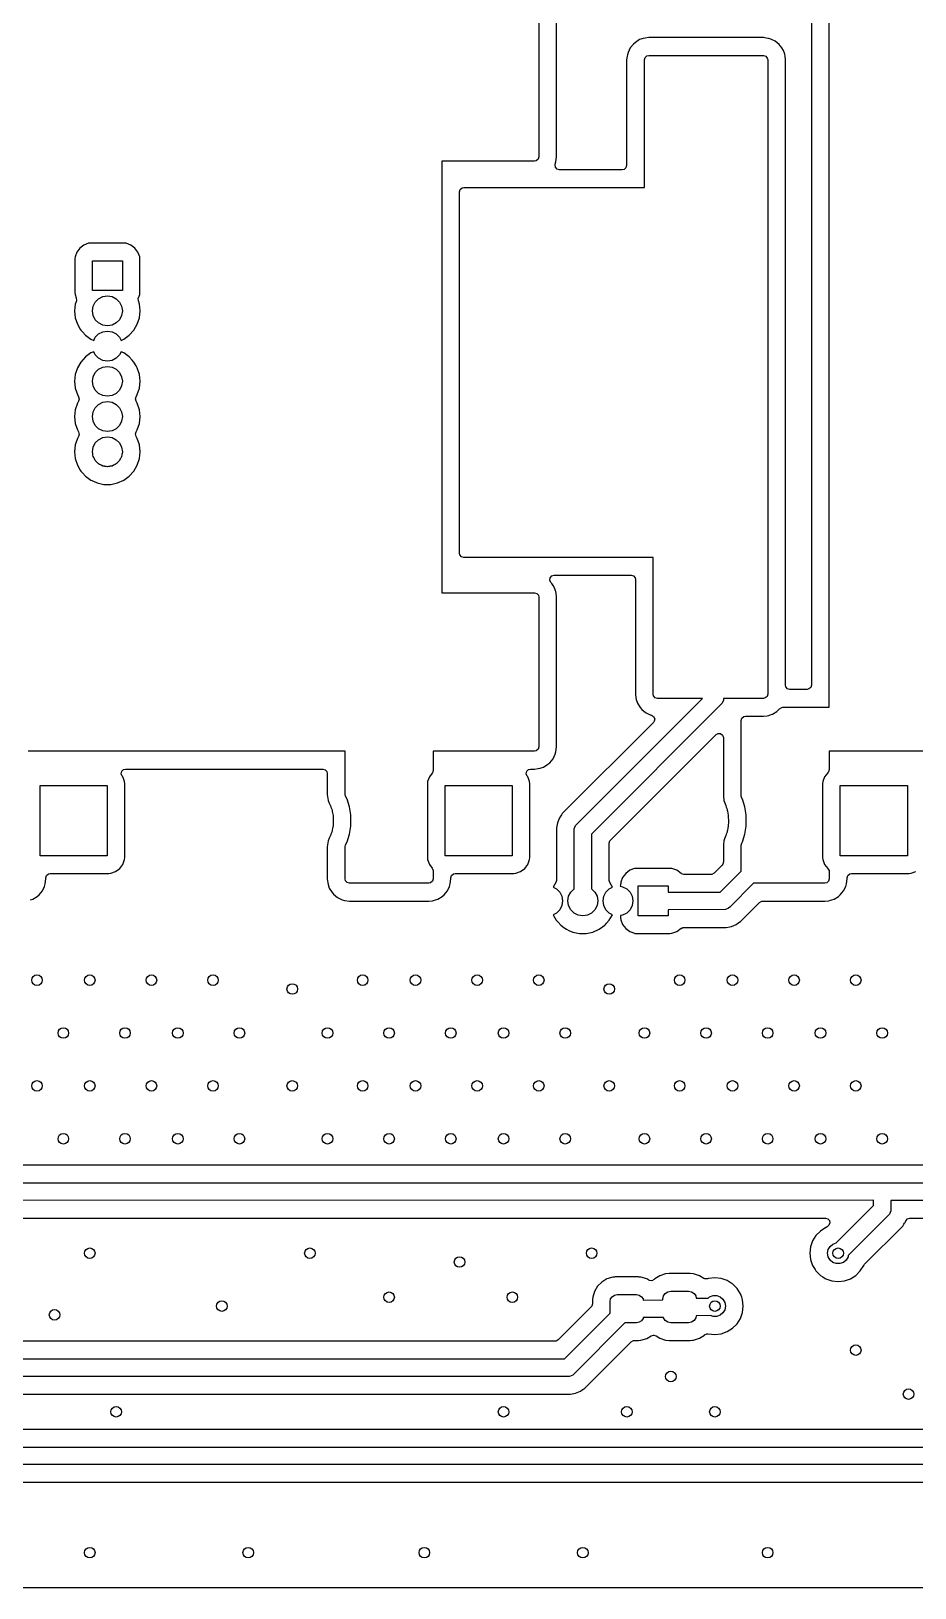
# Model space of a CAD drawing. Extents: x 195 to 321, y -209 to -140.
# Drawn here: x 218.33 to 243.43, y -208.75 to -164.56 of the extents above; entities that cross this region are included whole.
import ezdxf

# ---------------------------------------------------------------- set-up
doc = ezdxf.new("R2010")
doc.units = 0
doc.layers.add('BLACK', color=7, linetype='CONTINUOUS')

msp = doc.modelspace()

# ---------------------------------------------------------------- linework, layer by layer
at = {"layer": 'BLACK', "linetype": 'CONTINUOUS'}
for p, q in [((232.75, -160.624), (232.75, -168.126)), ((233.2555, -168.126), (233.2555, -160.624)), ((241, -176.5), (241, -163.002014)), ((240.4945, -163.717618), (240.4945, -183.1205)), ((235.612496, -164.801386), (235.491462, -164.879171)), ((235.612502, -164.801383), (235.612496, -164.801386)), ((235.715027, -164.76726), (235.612502, -164.801383)), ((235.766537, -164.756054), (235.715027, -164.76726)), ((235.766549, -164.756052), (235.766537, -164.756054)), ((235.87399, -164.744501), (235.766549, -164.756052)), ((235.873991, -164.7445), (235.87399, -164.744501)), ((235.874, -164.7445), (235.873991, -164.7445)), ((239.126, -164.7445), (235.874, -164.7445)), ((239.206347, -164.756052), (239.126, -164.7445)), ((239.268417, -164.764976), (239.206347, -164.756052)), ((239.268422, -164.764977), (239.268417, -164.764976)), ((239.335459, -164.784662), (239.26842, -164.764977)), ((239.26842, -164.764977), (239.268422, -164.764977)), ((239.33546, -164.784662), (239.335459, -164.784662)), ((239.335465, -164.784664), (239.33546, -164.784662)), ((239.466331, -164.84443), (239.335465, -164.784664)), ((235.259949, -165.266549), (235.244502, -165.37399)), ((235.264976, -165.231582), (235.259949, -165.266549)), ((235.284664, -165.164534), (235.264976, -165.231582)), ((235.34443, -165.033668), (235.284664, -165.164534)), ((235.344433, -165.033664), (235.34443, -165.033668)), ((235.438659, -164.924923), (235.344433, -165.033664)), ((235.491451, -164.879179), (235.438659, -164.924923)), ((235.491462, -164.879171), (235.491451, -164.879179)), ((235.769685, -165.306961), (235.822489, -165.261206)), ((235.822489, -165.261206), (235.874, -165.25)), ((235.874, -165.25), (239.126, -165.25)), ((239.126, -165.25), (239.193039, -165.269685)), ((239.193039, -165.269685), (239.238794, -165.322489)), ((239.466333, -164.844431), (239.466331, -164.84443)), ((239.466336, -164.844433), (239.466333, -164.844431)), ((239.57507, -164.938653), (239.466336, -164.844433)), ((239.575072, -164.938656), (239.57507, -164.938653)), ((239.575076, -164.938659), (239.575072, -164.938656)), ((239.606405, -164.974815), (239.575076, -164.938659)), ((239.620825, -164.991457), (239.606405, -164.974815)), ((239.648593, -165.034664), (239.620825, -164.991457)), ((239.698613, -165.112496), (239.648593, -165.034664)), ((239.698616, -165.112502), (239.698613, -165.112496)), ((239.723961, -165.188653), (239.698616, -165.112502)), ((239.732741, -165.215033), (239.723961, -165.188653)), ((239.743947, -165.266544), (239.732741, -165.215033)), ((239.7555, -165.374), (239.743947, -165.266544)), ((235.244502, -165.37399), (235.2445, -165.374001)), ((235.2445, -165.374001), (235.2445, -168.3705)), ((235.75, -165.374), (235.769685, -165.306961)), ((235.75, -169), (235.75, -165.374)), ((239.238794, -165.322489), (239.25, -165.374)), ((239.25, -165.374), (239.25, -183.376)), ((239.7555, -165.37401), (239.7555, -165.374)), ((239.7555, -183.1205), (239.7555, -165.37401)), ((232.626, -168.25), (230, -168.25)), ((230, -168.25), (230, -180.5)), ((232.677511, -168.238794), (232.626, -168.25)), ((232.730315, -168.193039), (232.677511, -168.238794)), ((232.75, -168.126), (232.730315, -168.193039)), ((233.211546, -168.352853), (233.215307, -168.335564)), ((233.22149, -168.422011), (233.211546, -168.352853)), ((233.215307, -168.335564), (233.235023, -168.268419)), ((233.235023, -168.268419), (233.235024, -168.268416)), ((233.235024, -168.268416), (233.2555, -168.126)), ((233.267245, -168.474815), (233.22149, -168.422011)), ((233.334284, -168.4945), (233.267245, -168.474815)), ((235.1205, -168.4945), (233.334284, -168.4945)), ((235.172011, -168.483294), (235.1205, -168.4945)), ((235.224815, -168.437539), (235.172011, -168.483294)), ((235.2445, -168.3705), (235.224815, -168.437539)), ((230.5, -169.124), (230.519685, -169.056961)), ((230.5, -179.376), (230.5, -169.124)), ((230.519685, -169.056961), (230.572489, -169.011206)), ((230.572489, -169.011206), (230.624, -169)), ((230.624, -169), (235.75, -169)), ((219.580908, -170.967517), (219.574501, -171.027116)), ((219.631202, -170.832671), (219.580908, -170.967517)), ((219.631206, -170.832664), (219.631202, -170.832671)), ((219.717452, -170.717455), (219.631206, -170.832664)), ((219.717455, -170.717452), (219.717452, -170.717455)), ((219.832664, -170.631206), (219.717455, -170.717452)), ((219.832671, -170.631202), (219.832664, -170.631206)), ((219.967516, -170.580908), (219.832671, -170.631202)), ((220.027123, -170.574501), (219.967516, -170.580908)), ((220.027129, -170.5745), (220.027123, -170.574501)), ((220.972864, -170.5745), (220.027129, -170.5745)), ((220.972873, -170.5745), (220.972864, -170.5745)), ((220.972881, -170.5745), (220.972873, -170.5745)), ((220.972883, -170.574501), (220.972881, -170.5745)), ((221.032483, -170.580908), (220.972883, -170.574501)), ((221.167328, -170.631202), (221.032482, -170.580908)), ((221.032482, -170.580908), (221.032483, -170.580908)), ((221.167335, -170.631206), (221.167328, -170.631202)), ((221.282544, -170.717452), (221.167335, -170.631206)), ((221.282547, -170.717455), (221.282544, -170.717452)), ((221.368793, -170.832664), (221.282547, -170.717455)), ((221.368795, -170.832668), (221.368793, -170.832664)), ((221.368796, -170.832669), (221.368795, -170.832668)), ((221.419091, -170.967517), (221.368796, -170.832669)), ((221.425499, -171.027128), (221.419091, -170.967517)), ((219.574501, -171.027123), (219.5745, -171.027135)), ((219.5745, -171.027135), (219.5745, -171.97287)), ((219.574501, -171.027116), (219.574501, -171.027123)), ((220.075, -171.925), (220.075, -171.075)), ((220.075, -171.075), (220.925, -171.075)), ((220.925, -171.075), (220.925, -171.925)), ((221.4255, -171.972873), (221.425499, -171.027128)), ((219.589738, -172.306516), (219.569402, -172.5)), ((219.5745, -171.97287), (219.574501, -171.972876)), ((219.574501, -171.972876), (219.580908, -172.032483)), ((219.580908, -172.032483), (219.618099, -172.132195)), ((219.58974, -172.306511), (219.589738, -172.306516)), ((219.619848, -172.213845), (219.58974, -172.306511)), ((219.618099, -172.132195), (219.623083, -172.201887)), ((219.623083, -172.201887), (219.619848, -172.213845)), ((220.925, -171.925), (220.075, -171.925)), ((220.095801, -172.368668), (220.156168, -172.250191)), ((220.156168, -172.250191), (220.250191, -172.156168)), ((220.250191, -172.156168), (220.368668, -172.095801)), ((220.368668, -172.095801), (220.5, -172.075)), ((220.5, -172.075), (220.631332, -172.095801)), ((220.631332, -172.095801), (220.749809, -172.156168)), ((220.749809, -172.156168), (220.843832, -172.250191)), ((220.843832, -172.250191), (220.904199, -172.368668)), ((221.378156, -172.144006), (221.381895, -172.13221)), ((221.38015, -172.213844), (221.378156, -172.144006)), ((221.410262, -172.306518), (221.38015, -172.213844)), ((221.381895, -172.13221), (221.419091, -172.032483)), ((221.430598, -172.5), (221.410262, -172.306518)), ((221.419091, -172.032483), (221.4255, -171.972873)), ((219.569402, -172.5), (219.589738, -172.693483)), ((219.589738, -172.693483), (219.649856, -172.87851)), ((220.075, -172.5), (220.095801, -172.368668)), ((220.095801, -172.631332), (220.075, -172.5)), ((220.156168, -172.749809), (220.095801, -172.631332)), ((220.250191, -172.843832), (220.156168, -172.749809)), ((220.843832, -172.749809), (220.749809, -172.843832)), ((220.904199, -172.631332), (220.843832, -172.749809)), ((220.904199, -172.368668), (220.925, -172.5)), ((220.925, -172.5), (220.904199, -172.631332)), ((221.350144, -172.878508), (221.410262, -172.693482)), ((221.410262, -172.693482), (221.430598, -172.5)), ((219.649856, -172.87851), (219.649857, -172.878511)), ((219.649857, -172.878511), (219.730159, -173.017597)), ((219.730159, -173.017597), (219.74713, -173.046992)), ((219.74713, -173.046992), (219.792476, -173.097354)), ((219.792476, -173.097354), (219.877302, -173.191564)), ((219.877302, -173.191564), (219.877305, -173.191566)), ((219.877305, -173.191566), (219.877308, -173.191569)), ((219.877308, -173.191569), (219.995352, -173.277333)), ((220.156168, -173.250191), (220.250191, -173.156168)), ((220.368668, -172.904199), (220.250191, -172.843832)), ((220.250191, -173.156168), (220.368668, -173.095801)), ((220.5, -172.925), (220.368668, -172.904199)), ((220.368668, -173.095801), (220.5, -173.075)), ((220.631332, -172.904199), (220.5, -172.925)), ((220.5, -173.075), (220.631332, -173.095801)), ((220.749809, -172.843832), (220.631332, -172.904199)), ((220.631332, -173.095801), (220.749809, -173.156168)), ((220.749809, -173.156168), (220.843832, -173.250191)), ((220.965299, -173.305922), (221.122692, -173.191569)), ((221.122692, -173.191569), (221.25287, -173.046992)), ((221.25287, -173.046992), (221.350144, -172.878508)), ((219.995352, -173.277333), (220.034702, -173.305923)), ((220.034702, -173.305923), (220.110562, -173.339697)), ((220.110561, -173.660301), (220.034702, -173.694076)), ((220.156168, -173.749809), (220.110561, -173.660301)), ((220.110562, -173.339697), (220.156168, -173.250191)), ((220.843832, -173.250191), (220.889437, -173.339697)), ((220.889437, -173.660302), (220.843832, -173.749809)), ((220.889437, -173.339697), (220.965299, -173.305922)), ((220.965299, -173.694078), (220.889437, -173.660302)), ((219.747129, -173.953009), (219.649857, -174.121488)), ((219.877302, -173.808435), (219.747129, -173.953009)), ((219.877305, -173.808433), (219.877302, -173.808435)), ((220.034702, -173.694076), (219.877305, -173.808433)), ((220.250191, -173.843832), (220.156168, -173.749809)), ((220.368668, -173.904199), (220.250191, -173.843832)), ((220.250191, -174.156168), (220.368668, -174.095801)), ((220.5, -173.925), (220.368668, -173.904199)), ((220.368668, -174.095801), (220.5, -174.075)), ((220.631332, -173.904199), (220.5, -173.925)), ((220.5, -174.075), (220.631332, -174.095801)), ((220.749809, -173.843832), (220.631332, -173.904199)), ((220.631332, -174.095801), (220.749809, -174.156168)), ((220.843832, -173.749809), (220.749809, -173.843832)), ((221.122692, -173.808431), (220.965299, -173.694078)), ((221.122693, -173.808432), (221.122692, -173.808431)), ((221.122694, -173.808433), (221.122693, -173.808432)), ((221.122697, -173.808435), (221.122694, -173.808433)), ((221.201882, -173.896381), (221.122697, -173.808435)), ((221.25287, -173.953008), (221.201882, -173.896381)), ((221.316202, -174.062703), (221.25287, -173.953008)), ((221.350142, -174.121488), (221.316202, -174.062703)), ((219.589738, -174.306516), (219.569402, -174.5)), ((219.569402, -174.5), (219.589738, -174.693483)), ((219.649856, -174.121489), (219.589738, -174.306516)), ((219.649857, -174.121488), (219.649856, -174.121489)), ((220.075, -174.5), (220.095801, -174.368668)), ((220.095801, -174.631332), (220.075, -174.5)), ((220.095801, -174.368668), (220.156168, -174.250191)), ((220.156168, -174.250191), (220.250191, -174.156168)), ((220.749809, -174.156168), (220.843832, -174.250191)), ((220.843832, -174.250191), (220.904199, -174.368668)), ((220.904199, -174.368668), (220.925, -174.5)), ((220.925, -174.5), (220.904199, -174.631332)), ((221.350143, -174.121489), (221.350142, -174.121488)), ((221.350143, -174.121491), (221.350143, -174.121489)), ((221.350144, -174.121492), (221.350143, -174.121491)), ((221.410262, -174.306518), (221.350144, -174.121492)), ((221.430598, -174.5), (221.410262, -174.306518)), ((221.410262, -174.693482), (221.430598, -174.5)), ((219.589738, -174.693483), (219.649856, -174.87851)), ((219.649856, -174.87851), (219.649857, -174.878511)), ((219.649857, -174.878511), (219.684203, -174.938)), ((219.684203, -174.938), (219.700676, -175.0059)), ((220.156168, -174.749809), (220.095801, -174.631332)), ((220.250191, -174.843832), (220.156168, -174.749809)), ((220.368668, -174.904199), (220.250191, -174.843832)), ((220.5, -174.925), (220.368668, -174.904199)), ((220.631332, -174.904199), (220.5, -174.925)), ((220.749809, -174.843832), (220.631332, -174.904199)), ((220.843832, -174.749809), (220.749809, -174.843832)), ((220.904199, -174.631332), (220.843832, -174.749809)), ((221.299322, -174.994101), (221.315796, -174.938)), ((221.315796, -174.938), (221.350144, -174.878508)), ((221.350144, -174.878508), (221.410262, -174.693482)), ((219.589738, -175.306516), (219.569402, -175.5)), ((219.649856, -175.121489), (219.589738, -175.306516)), ((219.649857, -175.121488), (219.649856, -175.121489)), ((219.684203, -175.062), (219.649857, -175.121488)), ((219.700676, -175.0059), (219.684203, -175.062)), ((220.075, -175.5), (220.095801, -175.368668)), ((220.095801, -175.368668), (220.156168, -175.250191)), ((220.156168, -175.250191), (220.250191, -175.156168)), ((220.250191, -175.156168), (220.368668, -175.095801)), ((220.368668, -175.095801), (220.5, -175.075)), ((220.5, -175.075), (220.631332, -175.095801)), ((220.631332, -175.095801), (220.749809, -175.156168)), ((220.749809, -175.156168), (220.843832, -175.250191)), ((220.843832, -175.250191), (220.904199, -175.368668)), ((220.904199, -175.368668), (220.925, -175.5)), ((221.315795, -175.061999), (221.299322, -174.994101)), ((221.350144, -175.121492), (221.315795, -175.061999)), ((221.410262, -175.306518), (221.350144, -175.121492)), ((221.430598, -175.5), (221.410262, -175.306518)), ((219.569402, -175.5), (219.589738, -175.693483)), ((219.589738, -175.693483), (219.649856, -175.87851)), ((220.095801, -175.631332), (220.075, -175.5)), ((220.156168, -175.749809), (220.095801, -175.631332)), ((220.250191, -175.843832), (220.156168, -175.749809)), ((220.368668, -175.904199), (220.250191, -175.843832)), ((220.749809, -175.843832), (220.631332, -175.904199)), ((220.843832, -175.749809), (220.749809, -175.843832)), ((220.904199, -175.631332), (220.843832, -175.749809)), ((220.925, -175.5), (220.904199, -175.631332)), ((221.350144, -175.878508), (221.410262, -175.693482)), ((221.410262, -175.693482), (221.430598, -175.5)), ((219.589738, -176.306516), (219.569402, -176.5)), ((219.649856, -176.121489), (219.589738, -176.306516)), ((219.649856, -175.87851), (219.649857, -175.878511)), ((219.649857, -176.121488), (219.649856, -176.121489)), ((219.649857, -175.878511), (219.684203, -175.938)), ((219.684203, -176.062), (219.649857, -176.121488)), ((219.684203, -175.938), (219.700676, -176.0059)), ((219.700676, -176.0059), (219.684203, -176.062)), ((220.095801, -176.368668), (220.156168, -176.250191)), ((220.156168, -176.250191), (220.250191, -176.156168)), ((220.250191, -176.156168), (220.368668, -176.095801)), ((220.5, -175.925), (220.368668, -175.904199)), ((220.368668, -176.095801), (220.5, -176.075)), ((220.631332, -175.904199), (220.5, -175.925)), ((220.5, -176.075), (220.631332, -176.095801)), ((220.631332, -176.095801), (220.749809, -176.156168)), ((220.749809, -176.156168), (220.843832, -176.250191)), ((220.843832, -176.250191), (220.904199, -176.368668)), ((221.299322, -175.994101), (221.315796, -175.938)), ((221.315795, -176.061999), (221.299322, -175.994101)), ((221.350144, -176.121492), (221.315795, -176.061999)), ((221.315796, -175.938), (221.350144, -175.878508)), ((221.410262, -176.306518), (221.350144, -176.121492)), ((221.430598, -176.5), (221.410262, -176.306518)), ((219.569402, -176.5), (219.589738, -176.693483)), ((219.589738, -176.693483), (219.649856, -176.87851)), ((220.075, -176.5), (220.095801, -176.368668)), ((220.082984, -176.550414), (220.075, -176.5)), ((220.085553, -176.574847), (220.082984, -176.550414)), ((220.09066, -176.598877), (220.085553, -176.574847)), ((220.095801, -176.631332), (220.09066, -176.598877)), ((220.110717, -176.660606), (220.095801, -176.631332)), ((220.120715, -176.683061), (220.110717, -176.660606)), ((220.133, -176.70434), (220.120715, -176.683061)), ((220.156168, -176.749809), (220.133, -176.70434)), ((220.192257, -176.785898), (220.156168, -176.749809)), ((220.843832, -176.749809), (220.807723, -176.785917)), ((220.867014, -176.704311), (220.843832, -176.749809)), ((220.879283, -176.683061), (220.867014, -176.704311)), ((220.889263, -176.660644), (220.879283, -176.683061)), ((220.904199, -176.631332), (220.889263, -176.660644)), ((220.904199, -176.368668), (220.925, -176.5)), ((220.909346, -176.598829), (220.904199, -176.631332)), ((220.914446, -176.574842), (220.909346, -176.598829)), ((220.91701, -176.550444), (220.914446, -176.574842)), ((220.925, -176.5), (220.91701, -176.550444)), ((221.350144, -176.878508), (221.410262, -176.693482)), ((221.410262, -176.693482), (221.430598, -176.5)), ((241, -183.75), (241, -176.5)), ((219.649856, -176.87851), (219.649857, -176.878511)), ((219.649857, -176.878511), (219.730159, -177.017597)), ((219.730159, -177.017597), (219.74713, -177.046992)), ((219.74713, -177.046992), (219.792476, -177.097354)), ((219.792476, -177.097354), (219.877302, -177.191564)), ((219.877302, -177.191564), (219.877305, -177.191566)), ((219.877305, -177.191566), (219.877308, -177.191569)), ((219.877308, -177.191569), (219.995352, -177.277333)), ((220.208699, -176.804159), (220.192257, -176.785898)), ((220.226961, -176.820602), (220.208699, -176.804159)), ((220.250191, -176.843832), (220.226961, -176.820602)), ((220.279474, -176.858752), (220.250191, -176.843832)), ((220.300748, -176.871035), (220.279474, -176.858752)), ((220.32319, -176.881027), (220.300748, -176.871035)), ((220.368668, -176.904199), (220.32319, -176.881027)), ((220.419104, -176.912187), (220.368668, -176.904199)), ((220.431292, -176.914778), (220.419104, -176.912187)), ((220.44311, -176.91729), (220.431292, -176.914778)), ((220.467524, -176.919856), (220.44311, -176.91729)), ((220.5, -176.925), (220.467524, -176.919856)), ((220.532477, -176.919855), (220.5, -176.925)), ((220.556887, -176.91729), (220.532477, -176.919855)), ((220.580871, -176.912191), (220.556887, -176.91729)), ((220.631332, -176.904199), (220.580871, -176.912191)), ((220.676836, -176.881013), (220.631332, -176.904199)), ((220.699247, -176.871036), (220.676836, -176.881013)), ((220.720502, -176.858764), (220.699247, -176.871036)), ((220.749809, -176.843832), (220.720502, -176.858764)), ((220.773066, -176.820574), (220.749809, -176.843832)), ((220.791306, -176.804151), (220.773066, -176.820574)), ((220.807723, -176.785917), (220.791306, -176.804151)), ((220.965299, -177.305922), (221.122692, -177.191569)), ((221.122692, -177.191569), (221.25287, -177.046992)), ((221.25287, -177.046992), (221.350144, -176.878508)), ((219.995352, -177.277333), (220.034702, -177.305923)), ((220.034702, -177.305923), (220.102926, -177.336297)), ((220.102926, -177.336297), (220.212429, -177.385051)), ((220.212429, -177.385051), (220.402726, -177.4255)), ((220.402726, -177.4255), (220.597274, -177.4255)), ((220.597274, -177.4255), (220.787571, -177.385051)), ((220.787571, -177.385051), (220.965299, -177.305922)), ((230.511206, -179.427511), (230.5, -179.376)), ((230.556961, -179.480315), (230.511206, -179.427511)), ((230.624, -179.5), (230.556961, -179.480315)), ((236, -179.5), (230.624, -179.5)), ((236, -183.376), (236, -179.5)), ((233.065151, -180.147148), (233.075094, -180.077989)), ((233.094175, -180.210701), (233.065151, -180.147148)), ((233.075094, -180.077989), (233.120849, -180.025185)), ((233.120825, -180.241457), (233.094175, -180.210701)), ((233.158127, -180.2995), (233.120825, -180.241457)), ((233.120849, -180.025185), (233.187888, -180.0055)), ((233.187888, -180.0055), (235.3705, -180.0055)), ((235.3705, -180.0055), (235.437539, -180.025185)), ((235.437539, -180.025185), (235.483294, -180.077989)), ((235.483294, -180.077989), (235.4945, -180.1295)), ((235.4945, -180.1295), (235.4945, -183.376)), ((230, -180.5), (232.626, -180.5)), ((232.626, -180.5), (232.693039, -180.519685)), ((232.693039, -180.519685), (232.738794, -180.572489)), ((232.738794, -180.572489), (232.75, -180.624)), ((232.75, -180.624), (232.75, -184.876)), ((233.198613, -180.362496), (233.158127, -180.2995)), ((233.198616, -180.362502), (233.198613, -180.362496)), ((233.225225, -180.442452), (233.198616, -180.362502)), ((233.232741, -180.465033), (233.225225, -180.442452)), ((233.243947, -180.516544), (233.232741, -180.465033)), ((233.2555, -180.624), (233.243947, -180.516544)), ((233.2555, -184.876), (233.2555, -180.624)), ((235.4945, -183.376), (235.494501, -183.376009)), ((235.494501, -183.376009), (235.506052, -183.48345)), ((236.011206, -183.427511), (236, -183.376)), ((239.25, -183.376), (239.230315, -183.443039)), ((239.766706, -183.172011), (239.7555, -183.1205)), ((239.812461, -183.224815), (239.766706, -183.172011)), ((239.8795, -183.2445), (239.812461, -183.224815)), ((240.3705, -183.2445), (239.8795, -183.2445)), ((240.422011, -183.233294), (240.3705, -183.2445)), ((240.474815, -183.187539), (240.422011, -183.233294)), ((240.4945, -183.1205), (240.474815, -183.187539)), ((233.792689, -187.11055), (237.396762, -183.5)), ((237.957368, -183.639392), (234.245563, -187.357867)), ((235.506052, -183.48345), (235.506054, -183.483462)), ((235.506054, -183.483462), (235.51726, -183.534972)), ((235.51726, -183.534972), (235.551383, -183.637497)), ((235.551383, -183.637497), (235.551386, -183.637503)), ((235.551386, -183.637503), (235.629171, -183.758537)), ((235.629171, -183.758537), (235.629179, -183.758548)), ((235.629179, -183.758548), (235.674923, -183.81134)), ((235.674923, -183.81134), (235.674926, -183.811343)), ((235.674926, -183.811343), (235.67493, -183.811347)), ((235.67493, -183.811347), (235.783664, -183.905567)), ((236.056961, -183.480315), (236.011206, -183.427511)), ((236.124, -183.5), (236.056961, -183.480315)), ((237.396762, -183.5), (236.124, -183.5)), ((237.994697, -183.549272), (237.957368, -183.639392)), ((237.9995, -183.5005), (237.994697, -183.549262)), ((237.994697, -183.549262), (237.994697, -183.549272)), ((239.126, -183.5), (237.999499, -183.5)), ((237.999499, -183.5), (237.9995, -183.5005)), ((239.177511, -183.488794), (239.126, -183.5)), ((239.230315, -183.443039), (239.177511, -183.488794)), ((239.508543, -183.870825), (239.561347, -183.82507)), ((239.561347, -183.82507), (239.589313, -183.792795)), ((239.589313, -183.792795), (239.648092, -183.755022)), ((239.648092, -183.755022), (239.683025, -183.75)), ((239.683025, -183.75), (241, -183.75)), ((236.005434, -184.183197), (233.417047, -186.771584)), ((235.783664, -183.905567), (235.783667, -183.905568)), ((235.783667, -183.905568), (235.783668, -183.905569)), ((235.783668, -183.905569), (235.914537, -183.965337)), ((235.914537, -183.965337), (235.920817, -183.967181)), ((235.920817, -183.967181), (235.952688, -183.976539)), ((235.952688, -183.976539), (236.011466, -184.014314)), ((236.030547, -184.147028), (236.005434, -184.183197)), ((236.011466, -184.014314), (236.040491, -184.077869)), ((236.040491, -184.077869), (236.030547, -184.147028)), ((238.5, -184.1295), (238.519685, -184.062461)), ((238.5, -186.276489), (238.5, -184.1295)), ((238.519685, -184.062461), (238.572489, -184.016706)), ((238.572489, -184.016706), (238.624, -184.0055)), ((238.624, -184.0055), (239.12599, -184.0055)), ((239.12599, -184.0055), (239.126, -184.0055)), ((239.126, -184.0055), (239.233456, -183.993947)), ((239.233456, -183.993947), (239.284967, -183.982741)), ((239.284967, -183.982741), (239.319197, -183.971347)), ((239.319197, -183.971347), (239.387497, -183.948616)), ((239.387497, -183.948616), (239.387501, -183.948613)), ((239.387501, -183.948613), (239.387504, -183.948613)), ((239.387504, -183.948613), (239.508543, -183.870825)), ((234.786819, -187.524549), (237.782819, -184.528549)), ((237.782819, -184.528549), (237.844142, -184.495064)), ((237.844142, -184.495064), (237.913834, -184.500048)), ((237.913834, -184.500048), (237.969767, -184.54192)), ((237.969767, -184.54192), (237.994184, -184.607384)), ((237.994184, -184.607384), (237.9945, -184.61623)), ((237.9945, -184.61623), (237.9945, -186.276495)), ((227.25, -185), (218.25, -185)), ((227.25, -186.223989), (227.25, -185)), ((232.626, -185), (229.75, -185)), ((229.75, -185), (229.75, -185.544404)), ((232.677511, -184.988794), (232.626, -185)), ((232.730315, -184.943039), (232.677511, -184.988794)), ((232.75, -184.876), (232.730315, -184.943039)), ((233.155567, -185.216336), (233.215338, -185.085459)), ((233.215338, -185.085459), (233.235023, -185.01842)), ((233.235023, -185.01842), (233.235024, -185.018416)), ((233.235024, -185.018416), (233.2555, -184.876)), ((250, -185), (241, -185)), ((241, -185), (241, -185.515352)), ((220.894019, -185.638346), (220.908871, -185.570073)), ((220.908871, -185.570073), (220.958276, -185.520668)), ((220.958276, -185.520668), (221.017703, -185.5055)), ((221.017703, -185.5055), (226.6205, -185.5055)), ((226.6205, -185.5055), (226.687539, -185.525185)), ((226.687539, -185.525185), (226.733294, -185.577989)), ((226.733294, -185.577989), (226.7445, -185.6295)), ((229.75, -185.544404), (229.730315, -185.611443)), ((232.394019, -185.638346), (232.408871, -185.570073)), ((232.408871, -185.570073), (232.458276, -185.520668)), ((232.458276, -185.520668), (232.517703, -185.5055)), ((232.517703, -185.5055), (232.62599, -185.5055)), ((232.62599, -185.5055), (232.626, -185.5055)), ((232.626, -185.5055), (232.733456, -185.493947)), ((232.733456, -185.493947), (232.784967, -185.482741)), ((232.784967, -185.482741), (232.819197, -185.471347)), ((232.819197, -185.471347), (232.887497, -185.448616)), ((232.887497, -185.448616), (232.887501, -185.448613)), ((232.887501, -185.448613), (232.887504, -185.448613)), ((232.887504, -185.448613), (233.008543, -185.370825)), ((233.008543, -185.370825), (233.061347, -185.32507)), ((233.061347, -185.32507), (233.155567, -185.216336)), ((240.980315, -185.582391), (240.9588, -185.605502)), ((241, -185.515352), (240.980315, -185.582391)), ((218.5875, -187.97), (218.5875, -185.97)), ((218.5875, -185.97), (220.4925, -185.97)), ((220.4925, -185.97), (220.4925, -187.97)), ((220.918436, -185.703811), (220.894019, -185.638346)), ((220.936295, -185.727668), (220.918436, -185.703811)), ((220.936297, -185.727671), (220.936295, -185.727668)), ((220.954944, -185.777668), (220.936297, -185.727671)), ((220.986591, -185.862517), (220.954944, -185.777668)), ((220.992999, -185.922128), (220.986591, -185.862517)), ((220.993, -188.017873), (220.992999, -185.922128)), ((226.7445, -185.6295), (226.7445, -186.223995)), ((229.587001, -185.922116), (229.587, -185.922135)), ((229.587, -185.922135), (229.587, -188.01787)), ((229.593408, -185.862517), (229.587001, -185.922116)), ((229.643702, -185.727671), (229.593408, -185.862517)), ((229.643704, -185.727669), (229.643702, -185.727671)), ((229.725267, -185.618715), (229.643704, -185.727669)), ((229.730315, -185.611443), (229.725267, -185.618715)), ((230.0875, -187.97), (230.0875, -185.97)), ((230.0875, -185.97), (231.9925, -185.97)), ((231.9925, -185.97), (231.9925, -187.97)), ((232.418436, -185.703811), (232.394019, -185.638346)), ((232.436295, -185.727668), (232.418436, -185.703811)), ((232.436297, -185.727671), (232.436295, -185.727668)), ((232.454944, -185.777668), (232.436297, -185.727671)), ((232.486591, -185.862517), (232.454944, -185.777668)), ((232.492999, -185.922128), (232.486591, -185.862517)), ((232.493, -188.017873), (232.492999, -185.922128)), ((240.810251, -185.922116), (240.81025, -185.922135)), ((240.81025, -185.922135), (240.81025, -188.01787)), ((240.816658, -185.862517), (240.810251, -185.922116)), ((240.866952, -185.727671), (240.816658, -185.862517)), ((240.866956, -185.727664), (240.866952, -185.727671)), ((240.953201, -185.612457), (240.866956, -185.727664)), ((240.959478, -185.60618), (240.953201, -185.612457)), ((240.9588, -185.605502), (240.959478, -185.60618)), ((241.31075, -187.97), (241.31075, -185.97)), ((241.31075, -185.97), (243.21575, -185.97)), ((243.21575, -185.97), (243.21575, -187.97)), ((226.7445, -186.223995), (226.758466, -186.341993)), ((226.758466, -186.341993), (226.758467, -186.341996)), ((226.758467, -186.341996), (226.77107, -186.394493)), ((226.77107, -186.394493), (226.771982, -186.398289)), ((226.771982, -186.398289), (226.771983, -186.398293)), ((226.771983, -186.398293), (226.799351, -186.472479)), ((226.799351, -186.472479), (226.80003, -186.473495)), ((226.80003, -186.473495), (226.823521, -186.530208)), ((227.263515, -186.280283), (227.25, -186.223989)), ((227.306548, -186.364741), (227.263515, -186.280283)), ((227.306548, -186.364742), (227.306548, -186.364741)), ((227.377221, -186.58225), (227.306548, -186.364742)), ((237.9945, -186.276495), (238.008466, -186.394493)), ((238.008466, -186.394493), (238.021982, -186.450791)), ((238.021982, -186.450791), (238.056869, -186.545359)), ((238.513515, -186.332783), (238.5, -186.276489)), ((238.529798, -186.364741), (238.513515, -186.332783)), ((238.529798, -186.364742), (238.529798, -186.364741)), ((238.600471, -186.58225), (238.529798, -186.364742)), ((226.823521, -186.530208), (226.833652, -186.550091)), ((226.833652, -186.550091), (226.841098, -186.568068)), ((226.841098, -186.568068), (226.84799, -186.58928)), ((226.84799, -186.58928), (226.871486, -186.646004)), ((226.871486, -186.646004), (226.879482, -186.686205)), ((226.879482, -186.686205), (226.881152, -186.691344)), ((226.881152, -186.691344), (226.885694, -186.710261)), ((226.885694, -186.710261), (226.891272, -186.745482)), ((226.891272, -186.745482), (226.907913, -186.829139)), ((226.907913, -186.829139), (226.9125, -187.0175)), ((227.377221, -186.582251), (227.377221, -186.58225)), ((227.377222, -186.582255), (227.377221, -186.582251)), ((227.413, -186.808146), (227.377222, -186.582255)), ((227.413, -187.131854), (227.413, -186.808146)), ((233.334913, -186.894508), (233.278343, -187.031082)), ((233.39466, -186.805091), (233.334913, -186.894508)), ((233.417043, -186.771589), (233.39466, -186.80509)), ((233.39466, -186.80509), (233.39466, -186.805091)), ((233.417047, -186.771584), (233.417043, -186.771589)), ((238.056869, -186.545359), (238.058464, -186.549958)), ((238.058464, -186.549958), (238.071241, -186.589284)), ((238.071241, -186.589284), (238.094736, -186.646004)), ((238.094736, -186.646004), (238.102731, -186.6862)), ((238.102731, -186.6862), (238.104402, -186.691342)), ((238.104402, -186.691342), (238.108944, -186.710261)), ((238.108944, -186.710261), (238.114522, -186.74548)), ((238.114522, -186.74548), (238.131163, -186.829139)), ((238.131163, -186.829139), (238.13575, -187.0175)), ((238.600471, -186.582251), (238.600471, -186.58225)), ((238.600472, -186.582255), (238.600471, -186.582251)), ((238.63625, -186.808146), (238.600472, -186.582255)), ((238.63625, -187.131854), (238.63625, -186.808146)), ((226.847983, -187.350736), (226.841096, -187.371933)), ((226.871486, -187.293996), (226.847983, -187.350736)), ((226.879483, -187.253789), (226.871486, -187.293996)), ((226.881153, -187.248651), (226.879483, -187.253789)), ((226.885695, -187.229732), (226.881153, -187.248651)), ((226.891272, -187.194522), (226.885695, -187.229732)), ((226.907913, -187.110861), (226.891272, -187.194522)), ((226.9125, -187.0175), (226.907913, -187.110861)), ((227.306548, -187.575258), (227.377222, -187.357745)), ((227.377222, -187.357745), (227.413, -187.131854)), ((233.27834, -187.031092), (233.2495, -187.176079)), ((233.2495, -187.176079), (233.2495, -188.665677)), ((233.278343, -187.031082), (233.27834, -187.031092)), ((233.75, -187.25), (233.754804, -187.201227)), ((233.753879, -188.904288), (233.75, -187.25)), ((233.754804, -187.201227), (233.792133, -187.111107)), ((233.792133, -187.111107), (233.792689, -187.11055)), ((234.245563, -187.357867), (234.249193, -188.905854)), ((238.071239, -187.350722), (238.05846, -187.390053)), ((238.094736, -187.293996), (238.071239, -187.350722)), ((238.102732, -187.253792), (238.094736, -187.293996)), ((238.104403, -187.248652), (238.102732, -187.253792)), ((238.108945, -187.229734), (238.104403, -187.248652)), ((238.114523, -187.194516), (238.108945, -187.229734)), ((238.131163, -187.110861), (238.114523, -187.194516)), ((238.13575, -187.0175), (238.131163, -187.110861)), ((238.529798, -187.575258), (238.600472, -187.357745)), ((238.600472, -187.357745), (238.63625, -187.131854)), ((226.758467, -187.598008), (226.7445, -187.716004)), ((226.7445, -187.716004), (226.7445, -187.716009)), ((226.7445, -187.716009), (226.7445, -188.626)), ((226.758468, -187.597999), (226.758467, -187.598008)), ((226.771984, -187.541702), (226.758468, -187.597999)), ((226.799349, -187.467523), (226.771984, -187.541702)), ((226.80003, -187.466505), (226.799349, -187.467523)), ((226.823527, -187.409777), (226.80003, -187.466505)), ((226.833652, -187.389905), (226.823527, -187.409777)), ((226.841096, -187.371933), (226.833652, -187.389905)), ((227.25, -187.716009), (227.263516, -187.659714)), ((227.25, -188.626), (227.25, -187.716009)), ((227.263516, -187.659714), (227.306544, -187.575266)), ((227.306544, -187.575266), (227.306545, -187.575264)), ((227.306545, -187.575263), (227.306548, -187.575258)), ((227.306545, -187.575264), (227.306545, -187.575263)), ((234.7505, -187.61223), (234.770185, -187.545191)), ((234.7505, -188.665677), (234.7505, -187.61223)), ((234.770185, -187.545191), (234.786819, -187.524549)), ((237.995456, -187.655434), (237.9945, -187.66351)), ((237.9945, -187.66351), (237.9945, -188.14277)), ((238.008466, -187.545503), (237.995456, -187.655434)), ((238.008467, -187.545497), (238.008466, -187.545503)), ((238.02198, -187.48921), (238.008467, -187.545497)), ((238.021983, -187.489199), (238.02198, -187.48921)), ((238.056864, -187.394655), (238.021983, -187.489199)), ((238.05846, -187.390053), (238.056864, -187.394655)), ((238.5, -187.663507), (238.513514, -187.607216)), ((238.5, -188.400499), (238.5, -187.663507)), ((238.513514, -187.607216), (238.529798, -187.575258)), ((220.4925, -187.97), (218.5875, -187.97)), ((220.850046, -188.327546), (220.936296, -188.212331)), ((220.936296, -188.212331), (220.986591, -188.077483)), ((220.986591, -188.077483), (220.993, -188.017873)), ((229.587, -188.01787), (229.587001, -188.017876)), ((229.587001, -188.017876), (229.593408, -188.077483)), ((229.593408, -188.077483), (229.643702, -188.212328)), ((229.643702, -188.212328), (229.643703, -188.212329)), ((229.643703, -188.212329), (229.643704, -188.212331)), ((229.643704, -188.212331), (229.723913, -188.319477)), ((231.9925, -187.97), (230.0875, -187.97)), ((232.350046, -188.327546), (232.436296, -188.212331)), ((232.436296, -188.212331), (232.486591, -188.077483)), ((232.486591, -188.077483), (232.493, -188.017873)), ((237.958181, -188.230451), (237.725451, -188.463181)), ((237.974815, -188.209809), (237.958181, -188.230451)), ((237.9945, -188.14277), (237.974815, -188.209809)), ((240.81025, -188.01787), (240.810251, -188.017876)), ((240.810251, -188.017876), (240.816658, -188.077483)), ((240.816658, -188.077483), (240.866952, -188.212328)), ((240.866952, -188.212328), (240.866953, -188.212329)), ((240.866953, -188.212329), (240.866954, -188.212331)), ((240.866954, -188.212331), (240.953204, -188.327546)), ((243.21575, -187.97), (241.31075, -187.97)), ((218.735024, -188.768416), (218.7555, -188.626)), ((218.7555, -188.594499), (218.775185, -188.52746)), ((218.7555, -188.626), (218.7555, -188.594499)), ((218.775185, -188.52746), (218.827989, -188.481705)), ((218.827989, -188.481705), (218.8795, -188.470499)), ((218.8795, -188.470499), (220.540371, -188.470499)), ((220.540371, -188.470499), (220.540372, -188.470499)), ((220.540372, -188.470499), (220.599983, -188.464091)), ((220.599983, -188.464091), (220.734831, -188.413796)), ((220.734831, -188.413796), (220.850046, -188.327546)), ((226.7445, -188.626), (226.744501, -188.626009)), ((226.744501, -188.626009), (226.756052, -188.73345)), ((227.261206, -188.677511), (227.25, -188.626)), ((227.306961, -188.730315), (227.261206, -188.677511)), ((229.723913, -188.319477), (229.725267, -188.321285)), ((229.725267, -188.321285), (229.749684, -188.386749)), ((229.75, -188.626), (229.730315, -188.693039)), ((229.749684, -188.386749), (229.75, -188.395596)), ((229.75, -188.395596), (229.75, -188.626)), ((230.235024, -188.768416), (230.2555, -188.626)), ((230.2555, -188.594499), (230.275185, -188.52746)), ((230.2555, -188.626), (230.2555, -188.594499)), ((230.275185, -188.52746), (230.327989, -188.481705)), ((230.327989, -188.481705), (230.3795, -188.470499)), ((230.3795, -188.470499), (232.040371, -188.470499)), ((232.040371, -188.470499), (232.040372, -188.470499)), ((232.040372, -188.470499), (232.099983, -188.464091)), ((232.099983, -188.464091), (232.234831, -188.413796)), ((232.234831, -188.413796), (232.350046, -188.327546)), ((233.2495, -188.665677), (233.232887, -188.727677)), ((234.767113, -188.727677), (234.7505, -188.665677)), ((235.131202, -188.582671), (235.080908, -188.717517)), ((235.131206, -188.582664), (235.131202, -188.582671)), ((235.217452, -188.467455), (235.131206, -188.582664)), ((235.217455, -188.467452), (235.217452, -188.467455)), ((235.332664, -188.381206), (235.217455, -188.467452)), ((235.332671, -188.381202), (235.332664, -188.381206)), ((235.467516, -188.330908), (235.332671, -188.381202)), ((235.527123, -188.324501), (235.467516, -188.330908)), ((235.527129, -188.3245), (235.527123, -188.324501)), ((236.472864, -188.3245), (235.527129, -188.3245)), ((236.472873, -188.3245), (236.472864, -188.3245)), ((236.472881, -188.3245), (236.472873, -188.3245)), ((236.472883, -188.324501), (236.472881, -188.3245)), ((236.532483, -188.330908), (236.472883, -188.324501)), ((236.667328, -188.381202), (236.532482, -188.330908)), ((236.532482, -188.330908), (236.532483, -188.330908)), ((236.667335, -188.381206), (236.667328, -188.381202)), ((236.789645, -188.472768), (236.667335, -188.381206)), ((236.789842, -188.472504), (236.789645, -188.472768)), ((236.798915, -188.479815), (236.789842, -188.472504)), ((236.865954, -188.4995), (236.798915, -188.479815)), ((237.63777, -188.4995), (236.865954, -188.4995)), ((237.664128, -188.496666), (237.63777, -188.4995)), ((237.725451, -188.463181), (237.664128, -188.496666)), ((237.902584, -189.000228), (238.5, -188.400499)), ((240.953204, -188.327546), (240.953207, -188.327548)), ((240.953207, -188.327548), (240.959472, -188.333813)), ((240.959472, -188.333813), (240.957842, -188.335442)), ((240.957842, -188.335442), (240.992178, -188.381302)), ((241, -188.626), (240.980315, -188.693039)), ((240.992178, -188.381302), (241, -188.424646)), ((241, -188.424646), (241, -188.626)), ((241.485024, -188.768416), (241.5055, -188.626)), ((241.5055, -188.594499), (241.525185, -188.52746)), ((241.5055, -188.626), (241.5055, -188.594499)), ((241.525185, -188.52746), (241.577989, -188.481705)), ((241.577989, -188.481705), (241.6295, -188.470499)), ((241.6295, -188.470499), (243.263621, -188.470499)), ((243.263621, -188.470499), (243.263622, -188.470499)), ((243.263622, -188.470499), (243.323233, -188.464091)), ((243.323233, -188.464091), (243.458081, -188.413796)), ((218.387504, -189.198613), (218.508543, -189.120825)), ((218.508543, -189.120825), (218.561347, -189.07507)), ((218.561347, -189.07507), (218.655567, -188.966336)), ((218.655567, -188.966336), (218.715338, -188.835459)), ((218.715338, -188.835459), (218.735023, -188.76842)), ((218.735023, -188.76842), (218.735024, -188.768416)), ((226.756052, -188.73345), (226.756054, -188.733462)), ((226.756054, -188.733462), (226.76726, -188.784972)), ((226.76726, -188.784972), (226.801383, -188.887497)), ((226.801383, -188.887497), (226.801386, -188.887503)), ((226.801386, -188.887503), (226.879171, -189.008537)), ((226.879171, -189.008537), (226.879179, -189.008548)), ((226.879179, -189.008548), (226.924923, -189.06134)), ((226.924923, -189.06134), (226.924926, -189.061343)), ((226.924926, -189.061343), (226.92493, -189.061347)), ((226.92493, -189.061347), (227.033664, -189.155567)), ((227.374, -188.75), (227.306961, -188.730315)), ((229.626, -188.75), (227.374, -188.75)), ((229.677511, -188.738794), (229.626, -188.75)), ((229.730315, -188.693039), (229.677511, -188.738794)), ((229.887504, -189.198613), (230.008543, -189.120825)), ((230.008543, -189.120825), (230.061347, -189.07507)), ((230.061347, -189.07507), (230.155567, -188.966336)), ((230.155567, -188.966336), (230.215338, -188.835459)), ((230.215338, -188.835459), (230.235023, -188.76842)), ((230.235023, -188.76842), (230.235024, -188.768416)), ((233.232887, -188.727677), (233.157105, -188.858933)), ((233.157105, -188.858933), (233.249809, -188.906168)), ((233.249809, -188.906168), (233.343832, -189.000191)), ((233.343832, -189.000191), (233.404199, -189.118668)), ((233.404199, -189.118668), (233.425, -189.25)), ((233.575, -189.25), (233.595801, -189.118668)), ((233.595801, -189.118668), (233.656168, -189.000191)), ((233.656168, -189.000191), (233.750191, -188.906168)), ((233.750191, -188.906168), (233.753879, -188.904288)), ((234.249193, -188.905854), (234.249809, -188.906168)), ((234.249809, -188.906168), (234.343832, -189.000191)), ((234.343832, -189.000191), (234.404199, -189.118668)), ((234.404199, -189.118668), (234.425, -189.25)), ((234.575, -189.25), (234.595801, -189.118668)), ((234.595801, -189.118668), (234.656168, -189.000191)), ((234.656168, -189.000191), (234.750191, -188.906168)), ((234.750191, -188.906168), (234.842894, -188.858933)), ((234.842894, -188.858933), (234.767113, -188.727677)), ((235.0745, -188.797312), (235.06342, -188.835044)), ((235.06342, -188.835044), (235.131332, -188.845801)), ((235.074501, -188.777123), (235.0745, -188.777135)), ((235.0745, -188.777135), (235.0745, -188.797312)), ((235.075436, -188.768417), (235.074501, -188.777123)), ((235.080908, -188.717517), (235.075436, -188.768417)), ((235.131332, -188.845801), (235.249809, -188.906168)), ((235.249809, -188.906168), (235.343832, -189.000191)), ((235.343832, -189.000191), (235.404199, -189.118668)), ((235.404199, -189.118668), (235.425, -189.25)), ((235.575, -189.675), (235.575, -188.825)), ((235.575, -188.825), (236.425, -188.825)), ((236.425, -188.825), (236.425, -189.003693)), ((236.425, -189.003693), (237.902584, -189.000228)), ((238.850943, -188.75), (238.176777, -189.426777)), ((240.876, -188.75), (238.850943, -188.75)), ((240.927511, -188.738794), (240.876, -188.75)), ((240.980315, -188.693039), (240.927511, -188.738794)), ((241.137504, -189.198613), (241.258543, -189.120825)), ((241.258543, -189.120825), (241.311347, -189.07507)), ((241.311347, -189.07507), (241.405567, -188.966336)), ((241.405567, -188.966336), (241.465338, -188.835459)), ((241.465338, -188.835459), (241.485023, -188.76842)), ((241.485023, -188.76842), (241.485024, -188.768416)), ((218.319197, -189.221347), (218.387497, -189.198616)), ((218.387497, -189.198616), (218.387501, -189.198613)), ((218.387501, -189.198613), (218.387504, -189.198613)), ((227.033664, -189.155567), (227.033667, -189.155568)), ((227.033667, -189.155568), (227.033668, -189.155569)), ((227.033668, -189.155569), (227.127925, -189.198616)), ((227.127925, -189.198616), (227.164541, -189.215338)), ((227.164541, -189.215338), (227.23158, -189.235023)), ((227.23158, -189.235023), (227.231584, -189.235024)), ((227.231584, -189.235024), (227.374, -189.2555)), ((227.374, -189.2555), (227.374003, -189.2555)), ((227.374003, -189.2555), (229.62599, -189.2555)), ((229.62599, -189.2555), (229.626, -189.2555)), ((229.626, -189.2555), (229.733456, -189.243947)), ((229.733456, -189.243947), (229.784967, -189.232741)), ((229.784967, -189.232741), (229.819197, -189.221347)), ((229.819197, -189.221347), (229.887497, -189.198616)), ((229.887497, -189.198616), (229.887501, -189.198613)), ((229.887501, -189.198613), (229.887504, -189.198613)), ((233.343832, -189.499809), (233.249809, -189.593832)), ((233.404199, -189.381332), (233.343832, -189.499809)), ((233.425, -189.25), (233.404199, -189.381332)), ((233.595801, -189.381332), (233.575, -189.25)), ((233.656168, -189.499809), (233.595801, -189.381332)), ((233.750191, -189.593832), (233.656168, -189.499809)), ((234.343832, -189.499809), (234.249809, -189.593832)), ((234.404199, -189.381332), (234.343832, -189.499809)), ((234.425, -189.25), (234.404199, -189.381332)), ((234.595801, -189.381332), (234.575, -189.25)), ((234.656168, -189.499809), (234.595801, -189.381332)), ((234.750191, -189.593832), (234.656168, -189.499809)), ((235.343832, -189.499809), (235.249809, -189.593832)), ((235.404199, -189.381332), (235.343832, -189.499809)), ((235.425, -189.25), (235.404199, -189.381332)), ((238.048773, -189.495196), (236.425, -189.499003)), ((236.425, -189.499003), (236.425, -189.675)), ((238.138893, -189.457867), (238.048773, -189.495196)), ((238.138897, -189.457862), (238.138893, -189.457867)), ((238.176777, -189.426777), (238.138897, -189.457862)), ((238.478416, -189.832952), (239.019549, -189.291819)), ((239.019549, -189.291819), (239.080872, -189.258334)), ((239.080872, -189.258334), (239.10723, -189.2555)), ((239.10723, -189.2555), (240.87599, -189.2555)), ((240.87599, -189.2555), (240.876, -189.2555)), ((240.876, -189.2555), (240.983456, -189.243947)), ((240.983456, -189.243947), (241.034967, -189.232741)), ((241.034967, -189.232741), (241.069197, -189.221347)), ((241.069197, -189.221347), (241.137497, -189.198616)), ((241.137497, -189.198616), (241.137501, -189.198613)), ((241.137501, -189.198613), (241.137504, -189.198613)), ((233.249809, -189.593832), (233.157106, -189.641066)), ((233.157106, -189.641066), (233.169266, -189.662128)), ((233.169266, -189.662128), (233.24713, -189.796992)), ((233.24713, -189.796992), (233.292476, -189.847354)), ((233.292476, -189.847354), (233.377302, -189.941564)), ((233.377302, -189.941564), (233.377305, -189.941566)), ((233.377305, -189.941566), (233.377308, -189.941569)), ((233.377308, -189.941569), (233.46232, -190.003334)), ((233.46232, -190.003334), (233.534702, -190.055923)), ((233.868668, -189.654199), (233.750191, -189.593832)), ((234, -189.675), (233.868668, -189.654199)), ((234.131332, -189.654199), (234, -189.675)), ((234.249809, -189.593832), (234.131332, -189.654199)), ((234.465299, -190.055922), (234.622692, -189.941569)), ((234.622692, -189.941569), (234.644513, -189.917335)), ((234.644513, -189.917335), (234.676161, -189.882186)), ((234.676161, -189.882186), (234.75287, -189.796992)), ((234.842893, -189.641066), (234.750191, -189.593832)), ((234.75287, -189.796992), (234.842893, -189.641066)), ((235.131332, -189.654199), (235.068032, -189.664224)), ((235.068032, -189.664224), (235.0745, -189.70268)), ((235.0745, -189.70268), (235.0745, -189.722867)), ((235.0745, -189.722867), (235.074501, -189.722876)), ((235.074501, -189.722876), (235.080908, -189.782483)), ((235.080908, -189.782483), (235.131202, -189.917328)), ((235.131202, -189.917328), (235.131206, -189.917335)), ((235.131206, -189.917335), (235.217452, -190.032544)), ((235.249809, -189.593832), (235.131332, -189.654199)), ((236.425, -189.675), (235.575, -189.675)), ((236.791439, -190.029629), (236.839596, -190.003334)), ((236.839596, -190.003334), (236.865954, -190.0005)), ((236.865954, -190.0005), (238.07392, -190.0005)), ((238.07392, -190.0005), (238.171462, -189.981096)), ((238.171462, -189.981096), (238.218913, -189.971658)), ((238.218913, -189.971658), (238.355495, -189.915084)), ((238.355495, -189.915084), (238.404729, -189.882186)), ((238.404729, -189.882186), (238.478416, -189.832952)), ((233.534702, -190.055923), (233.602926, -190.086297)), ((233.602926, -190.086297), (233.712429, -190.135051)), ((233.712429, -190.135051), (233.902726, -190.1755)), ((233.902726, -190.1755), (234.097274, -190.1755)), ((234.097274, -190.1755), (234.287571, -190.135051)), ((234.287571, -190.135051), (234.465299, -190.055922)), ((235.217452, -190.032544), (235.217455, -190.032547)), ((235.217455, -190.032547), (235.332664, -190.118793)), ((235.332664, -190.118793), (235.332671, -190.118797)), ((235.332671, -190.118797), (235.467517, -190.169091)), ((235.467517, -190.169091), (235.467516, -190.169091)), ((235.467516, -190.169091), (235.474444, -190.169835)), ((235.474444, -190.169835), (235.527127, -190.1755)), ((235.527127, -190.1755), (236.472872, -190.175499)), ((236.472872, -190.175499), (236.532483, -190.169091)), ((236.532483, -190.169091), (236.667331, -190.118796)), ((236.667331, -190.118796), (236.669473, -190.117191)), ((236.669473, -190.117191), (236.789645, -190.027232)), ((236.789645, -190.027232), (236.791439, -190.029629)), ((242.573918, -196.7495), (210.573918, -196.7495)), ((275.573918, -196.7495), (242.573918, -196.7495)), ((210.548624, -197.254789), (242.5, -197.25)), ((242.5, -197.25), (242.548629, -197.254789)), ((242.548629, -197.254789), (275.5, -197.25)), ((242.252146, -197.74524), (210.746564, -197.749963)), ((241.197829, -198.954585), (242.253443, -197.893372)), ((242.253443, -197.893372), (242.252146, -197.74524)), ((275.392027, -197.745218), (242.747811, -197.749963)), ((242.747811, -197.749963), (242.75, -198)), ((211.3745, -198.2505), (240.888769, -198.2505)), ((240.888769, -198.2505), (240.955808, -198.270185)), ((240.955808, -198.270185), (241.001563, -198.322989)), ((241.011507, -198.392147), (240.982482, -198.455703)), ((241.001563, -198.322989), (241.011507, -198.392147)), ((242.707868, -198.138892), (241.538662, -199.314297)), ((242.745196, -198.048772), (242.707868, -198.138892)), ((242.75, -198), (242.745196, -198.048772)), ((243.117919, -198.426083), (243.139017, -198.394507)), ((243.139017, -198.394507), (243.139018, -198.394505)), ((243.139018, -198.394505), (243.152385, -198.3745)), ((243.152385, -198.3745), (243.165084, -198.355495)), ((243.165084, -198.355495), (243.176867, -198.327047)), ((243.176867, -198.327047), (243.220706, -198.272645)), ((243.220706, -198.272645), (243.287, -198.250579)), ((243.287, -198.250579), (243.291428, -198.2505)), ((243.291428, -198.2505), (275.13777, -198.2505)), ((240.620184, -198.747737), (240.524211, -198.900476)), ((240.747737, -198.620184), (240.620184, -198.747737)), ((240.900478, -198.524211), (240.747737, -198.620184)), ((240.906756, -198.521188), (240.900478, -198.524211)), ((240.941936, -198.496695), (240.905876, -198.519362)), ((240.905876, -198.519362), (240.906756, -198.521188)), ((240.955174, -198.483457), (240.941936, -198.496695)), ((240.976459, -198.462171), (240.955174, -198.483457)), ((240.982482, -198.455703), (240.976459, -198.462171)), ((242.003305, -199.558061), (243.082952, -198.478416)), ((243.082952, -198.478416), (243.117919, -198.426083)), ((240.46463, -199.07075), (240.444435, -199.249996)), ((240.444435, -199.249996), (240.444435, -199.250003)), ((240.444435, -199.250003), (240.46463, -199.429249)), ((240.464631, -199.070745), (240.46463, -199.07075)), ((240.524211, -198.900476), (240.464631, -199.070745)), ((240.95, -199.25), (240.968092, -199.147394)), ((240.968092, -199.352606), (240.95, -199.25)), ((240.968092, -199.147394), (241.020187, -199.057164)), ((241.020187, -199.057164), (241.1, -198.990192)), ((241.1, -198.990192), (241.197829, -198.954585)), ((240.46463, -199.429249), (240.464631, -199.429254)), ((240.464631, -199.429254), (240.524211, -199.599523)), ((240.524211, -199.599523), (240.595628, -199.713181)), ((240.595628, -199.713181), (240.620184, -199.752262)), ((241.020187, -199.442836), (240.968092, -199.352606)), ((241.1, -199.509808), (241.020187, -199.442836)), ((241.197906, -199.545442), (241.1, -199.509808)), ((241.302094, -199.545442), (241.197906, -199.545442)), ((241.4, -199.509808), (241.302094, -199.545442)), ((241.479813, -199.442836), (241.4, -199.509808)), ((241.531908, -199.352606), (241.479813, -199.442836)), ((241.538662, -199.314297), (241.531908, -199.352606)), ((241.879816, -199.752262), (241.975789, -199.599522)), ((241.975789, -199.599522), (241.97579, -199.599518)), ((241.97579, -199.599518), (241.978811, -199.593246)), ((241.978811, -199.593246), (241.980655, -199.594134)), ((241.980655, -199.594134), (242.003305, -199.558061)), ((234.539811, -200.06953), (234.41953, -200.189811)), ((234.685393, -199.981522), (234.539811, -200.06953)), ((234.847807, -199.930913), (234.685393, -199.981522)), ((234.899145, -199.926248), (234.847807, -199.930913)), ((234.918384, -199.9245), (234.899145, -199.926248)), ((235.581616, -199.9245), (234.918384, -199.9245)), ((235.602778, -199.926423), (235.581616, -199.9245)), ((235.652192, -199.930913), (235.602778, -199.926423)), ((235.652194, -199.930913), (235.652192, -199.930913)), ((235.652196, -199.930914), (235.652194, -199.930913)), ((235.814606, -199.981522), (235.652196, -199.930914)), ((235.814607, -199.981522), (235.814606, -199.981522)), ((235.814608, -199.981523), (235.814607, -199.981522)), ((235.87348, -200.017112), (235.814608, -199.981523)), ((235.894291, -200.027175), (235.87348, -200.017112)), ((235.963983, -200.032162), (235.894291, -200.027175)), ((236.025307, -199.99868), (235.963983, -200.032162)), ((236.046958, -199.97703), (236.025307, -199.99868)), ((236.046959, -199.977029), (236.046958, -199.97703)), ((236.191294, -199.888001), (236.046959, -199.977029)), ((236.191305, -199.887996), (236.191294, -199.888001)), ((236.352289, -199.834651), (236.191305, -199.887996)), ((236.352292, -199.83465), (236.352289, -199.834651)), ((236.451644, -199.824501), (236.352292, -199.83465)), ((236.451662, -199.8245), (236.451644, -199.824501)), ((237.048346, -199.8245), (236.451662, -199.8245)), ((237.147709, -199.834651), (237.048346, -199.8245)), ((237.308694, -199.887996), (237.147709, -199.834651)), ((237.308699, -199.887998), (237.308694, -199.887996)), ((237.432534, -199.964381), (237.308699, -199.887998)), ((237.468803, -199.979444), (237.432534, -199.964381)), ((237.538582, -199.975885), (237.468803, -199.979444)), ((237.570746, -199.964631), (237.538582, -199.975885)), ((237.749996, -199.944435), (237.570746, -199.964631)), ((237.750004, -199.944435), (237.749996, -199.944435)), ((237.929249, -199.96463), (237.750004, -199.944435)), ((237.929254, -199.964631), (237.929249, -199.96463)), ((238.099523, -200.024211), (237.929254, -199.964631)), ((238.215295, -200.096956), (238.099523, -200.024211)), ((238.252262, -200.120184), (238.215295, -200.096956)), ((238.379816, -200.247738), (238.252262, -200.120184)), ((240.620184, -199.752262), (240.747738, -199.879816)), ((240.747738, -199.879816), (240.818852, -199.9245)), ((240.818852, -199.9245), (240.882721, -199.964632)), ((240.882721, -199.964632), (240.900478, -199.975789)), ((240.900478, -199.975789), (241.018575, -200.017113)), ((241.018575, -200.017113), (241.070745, -200.035368)), ((241.070745, -200.035368), (241.07075, -200.035369)), ((241.07075, -200.035369), (241.249996, -200.055565)), ((241.249996, -200.055565), (241.25, -200.055565)), ((241.25, -200.055565), (241.250004, -200.055565)), ((241.250004, -200.055565), (241.429249, -200.035369)), ((241.429249, -200.035369), (241.429252, -200.035368)), ((241.429252, -200.035368), (241.429255, -200.035368)), ((241.429255, -200.035368), (241.599522, -199.975789)), ((241.599522, -199.975789), (241.752262, -199.879816)), ((241.752262, -199.879816), (241.879816, -199.752262)), ((234.280913, -200.497807), (234.2745, -200.568386)), ((234.2745, -200.568386), (234.2745, -200.68777)), ((234.331522, -200.335393), (234.280913, -200.497807)), ((234.41953, -200.189811), (234.331522, -200.335393)), ((234.775, -200.625), (234.790224, -200.548463)), ((234.790224, -200.548463), (234.833579, -200.483579)), ((234.833579, -200.483579), (234.898463, -200.440224)), ((234.898463, -200.440224), (234.975, -200.425)), ((234.975, -200.425), (235.525, -200.425)), ((235.525, -200.425), (235.601537, -200.440224)), ((235.601537, -200.440224), (235.666421, -200.483579)), ((235.666421, -200.483579), (235.709776, -200.548463)), ((235.709776, -200.548463), (235.715682, -200.578155)), ((235.715682, -200.578155), (236.275, -200.576362)), ((236.275, -200.55), (236.292127, -200.463896)), ((236.275, -200.576362), (236.275, -200.55)), ((236.292127, -200.463896), (236.340901, -200.390901)), ((236.340901, -200.390901), (236.413896, -200.342127)), ((236.413896, -200.342127), (236.5, -200.325)), ((236.5, -200.325), (237, -200.325)), ((237, -200.325), (237.086104, -200.342127)), ((237.086104, -200.342127), (237.159099, -200.390901)), ((237.159099, -200.390901), (237.207873, -200.463896)), ((237.207873, -200.463896), (237.220498, -200.527367)), ((237.220498, -200.527367), (237.557581, -200.525785)), ((237.557581, -200.525785), (237.6, -200.490192)), ((237.6, -200.490192), (237.697906, -200.454558)), ((237.697906, -200.454558), (237.802094, -200.454558)), ((237.802094, -200.454558), (237.9, -200.490192)), ((237.9, -200.490192), (237.979813, -200.557164)), ((237.979813, -200.557164), (238.031908, -200.647394)), ((238.475789, -200.400478), (238.379816, -200.247738)), ((238.511192, -200.501655), (238.475789, -200.400478)), ((238.535368, -200.570745), (238.511192, -200.501655)), ((238.535369, -200.57075), (238.535368, -200.570745)), ((238.555565, -200.749996), (238.535369, -200.57075)), ((234.238181, -200.775451), (233.300451, -201.713181)), ((233.477787, -202.250013), (234.775, -200.947634)), ((234.254815, -200.754809), (234.238181, -200.775451)), ((234.2745, -200.68777), (234.254815, -200.754809)), ((234.775, -200.947634), (234.775, -200.625)), ((237.220466, -201.022792), (237.207873, -201.086104)), ((237.63039, -201.020868), (237.220466, -201.022792)), ((237.697906, -201.045442), (237.63039, -201.020868)), ((237.802094, -201.045442), (237.697906, -201.045442)), ((237.9, -201.009808), (237.802094, -201.045442)), ((237.979813, -200.942836), (237.9, -201.009808)), ((238.031908, -200.852606), (237.979813, -200.942836)), ((238.031908, -200.647394), (238.05, -200.75)), ((238.05, -200.75), (238.031908, -200.852606)), ((238.475789, -201.099522), (238.535368, -200.929255)), ((238.535368, -200.929255), (238.535369, -200.929249)), ((238.535369, -200.929249), (238.555565, -200.750003)), ((238.555565, -200.750003), (238.555565, -200.749996)), ((235.197796, -201.225), (233.751777, -202.676777)), ((235.525, -201.225), (235.197796, -201.225)), ((235.601537, -201.209776), (235.525, -201.225)), ((235.666421, -201.166421), (235.601537, -201.209776)), ((235.709776, -201.101537), (235.666421, -201.166421)), ((235.715351, -201.073508), (235.709776, -201.101537)), ((236.289255, -201.071668), (235.715351, -201.073508)), ((236.292127, -201.086104), (236.289255, -201.071668)), ((236.340901, -201.159099), (236.292127, -201.086104)), ((236.413896, -201.207873), (236.340901, -201.159099)), ((236.5, -201.225), (236.413896, -201.207873)), ((237, -201.225), (236.5, -201.225)), ((237.086104, -201.207873), (237, -201.225)), ((237.159099, -201.159099), (237.086104, -201.207873)), ((237.207873, -201.086104), (237.159099, -201.159099)), ((237.929255, -201.535368), (238.099522, -201.475789)), ((238.099522, -201.475789), (238.252262, -201.379816)), ((238.252262, -201.379816), (238.379816, -201.252262)), ((238.379816, -201.252262), (238.475789, -201.099522)), ((233.21277, -201.7495), (204.547114, -201.7495)), ((233.239128, -201.746666), (233.21277, -201.7495)), ((233.300451, -201.713181), (233.239128, -201.746666)), ((234.053416, -203.082952), (235.374549, -201.761819)), ((235.374549, -201.761819), (235.435872, -201.728334)), ((235.435872, -201.728334), (235.46223, -201.7255)), ((235.46223, -201.7255), (235.581613, -201.7255)), ((235.581613, -201.7255), (235.581616, -201.7255)), ((235.581616, -201.7255), (235.652196, -201.719086)), ((235.652196, -201.719086), (235.814606, -201.668478)), ((235.814606, -201.668478), (235.938828, -201.593382)), ((235.938828, -201.593382), (236.002977, -201.5755)), ((236.002977, -201.5755), (236.015895, -201.5755)), ((236.015895, -201.5755), (236.080991, -201.593961)), ((236.080991, -201.593961), (236.191303, -201.662003)), ((236.191303, -201.662003), (236.352292, -201.715349)), ((236.352292, -201.715349), (236.451655, -201.7255)), ((236.451655, -201.7255), (237.048344, -201.725499)), ((237.048344, -201.725499), (237.048352, -201.725498)), ((237.048352, -201.725498), (237.048355, -201.725498)), ((237.048355, -201.725498), (237.111124, -201.719086)), ((237.111124, -201.719086), (237.147708, -201.715349)), ((237.147708, -201.715349), (237.308697, -201.662003)), ((237.308697, -201.662003), (237.453044, -201.572968)), ((237.453044, -201.572968), (237.457066, -201.568945)), ((237.457066, -201.568945), (237.518385, -201.535458)), ((237.518385, -201.535458), (237.5637, -201.535692)), ((237.5637, -201.535692), (237.563825, -201.534589)), ((237.563825, -201.534589), (237.749996, -201.555565)), ((237.749996, -201.555565), (237.75, -201.555565)), ((237.75, -201.555565), (237.750004, -201.555565)), ((237.750004, -201.555565), (237.929249, -201.535369)), ((237.929249, -201.535369), (237.929252, -201.535368)), ((237.929252, -201.535368), (237.929255, -201.535368)), ((198.357884, -202.254782), (233.477787, -202.250013)), ((233.623773, -202.745196), (198.25, -202.75)), ((233.713893, -202.707867), (233.623773, -202.745196)), ((233.713897, -202.707862), (233.713893, -202.707867)), ((233.751777, -202.676777), (233.713897, -202.707862)), ((198.176082, -203.2505), (233.64892, -203.2505)), ((233.64892, -203.2505), (233.746462, -203.231096)), ((233.746462, -203.231096), (233.793913, -203.221658)), ((233.793913, -203.221658), (233.930495, -203.165084)), ((233.930495, -203.165084), (233.979729, -203.132186)), ((233.979729, -203.132186), (233.995735, -203.121492)), ((233.995735, -203.121492), (234.004071, -203.115921)), ((234.004071, -203.115921), (234.053416, -203.082952)), ((265.91277, -204.2495), (198.612229, -204.2495)), ((198.358042, -204.754792), (266.178057, -204.750006)), ((266.323773, -205.245196), (198.25, -205.25)), ((198.176082, -205.7505), (266.34892, -205.7505)), ((320.8755, -208.7495), (194.6245, -208.7495))]:
    msp.add_line(p, q, dxfattribs=at)
at = {"layer": 'BLACK'}
for centre in [(218.5, -191.5), (220, -191.5), (221.75, -191.5), (223.5, -191.5), (225.75, -191.75), (227.75, -191.5), (229.25, -191.5), (231, -191.5), (232.75, -191.5), (234.75, -191.75), (236.75, -191.5), (238.25, -191.5), (240, -191.5), (241.75, -191.5), (219.25, -193), (221, -193), (222.5, -193), (224.25, -193), (226.75, -193), (228.5, -193), (230.25, -193), (231.75, -193), (233.5, -193), (235.75, -193), (237.5, -193), (239.25, -193), (240.75, -193), (242.5, -193), (218.5, -194.5), (220, -194.5), (221.75, -194.5), (223.5, -194.5), (225.75, -194.5), (227.75, -194.5), (229.25, -194.5), (231, -194.5), (232.75, -194.5), (234.75, -194.5), (236.75, -194.5), (238.25, -194.5), (240, -194.5), (241.75, -194.5), (219.25, -196), (221, -196), (222.5, -196), (224.25, -196), (226.75, -196), (228.5, -196), (230.25, -196), (231.75, -196), (233.5, -196), (235.75, -196), (237.5, -196), (239.25, -196), (240.75, -196), (242.5, -196), (220, -199.25), (226.25, -199.25), (234.25, -199.25), (241.25, -199.25), (230.5, -199.5), (223.75, -200.75), (228.5, -200.5), (232, -200.5), (237.75, -200.75), (219, -201), (241.75, -202), (236.5, -202.75), (243.25, -203.25), (220.75, -203.75), (231.75, -203.75), (235.25, -203.75), (237.75, -203.75), (220, -207.75), (224.5, -207.75), (229.5, -207.75), (234, -207.75), (239.25, -207.75)]:
    msp.add_circle(centre, 0.15, dxfattribs=at)

doc.saveas('drawing.dxf')
